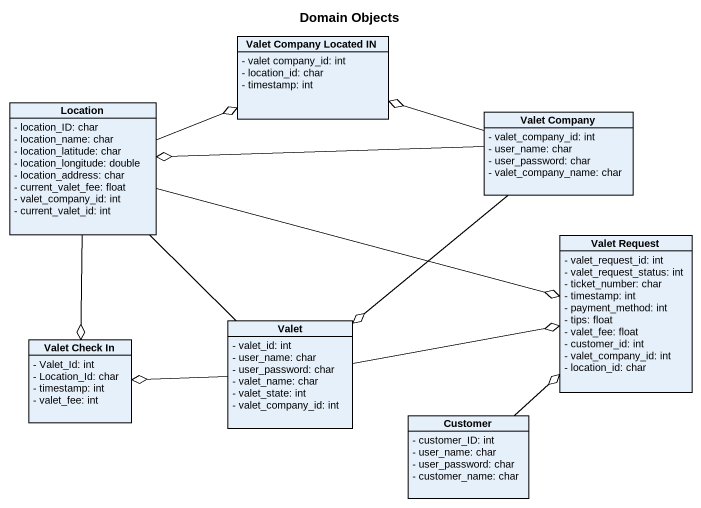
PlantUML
@startuml
title Domain Objects
hide circle
hide empty members
skinparam classAttributeIconSize 0
class "Valet Company Located IN" as Valet_Company_Located_IN {
  - valet company_id: int
  - location_id: char
  - timestamp: int
}
class Location {
  - location_ID: char
  - location_name: char
  - location_latitude: char
  - location_longitude: double
  - location_address: char
  - current_valet_fee: float
  - valet_company_id: int
  - current_valet_id: int
}
class "Valet Company" as Valet_Company {
  - valet_company_id: int
  - user_name: char
  - user_password: char
  - valet_company_name: char
}
class "Valet Request" as Valet_Request {
  - valet_request_id: int
  - valet_request_status: int
  - ticket_number: char
  - timestamp: int
  - payment_method: int
  - tips: float
  - valet_fee: float
  - customer_id: int
  - valet_company_id: int
  - location_id: char
}
class "Valet Check In" as Valet_Check_In {
  - Valet_Id: int
  - Location_Id: char
  - timestamp: int
  - valet_fee: int
}
class Valet {
  - valet_id: int
  - user_name: char
  - user_password: char
  - valet_name: char
  - valet_state: int
  - valet_company_id: int
}
class Customer {
  - customer_ID: int
  - user_name: char
  - user_password: char
  - customer_name: char
}
Location -right-o Valet_Company_Located_IN
Location -right-o Valet_Request
Location --o Valet_Check_In
Location -- Valet
Valet_Company -left-o Valet_Company_Located_IN
Valet_Company -left-o Location
Valet_Company --o Valet
Valet -right-o Valet_Request
Valet -left-o Valet_Check_In
Customer -up-o Valet_Request
@enduml
